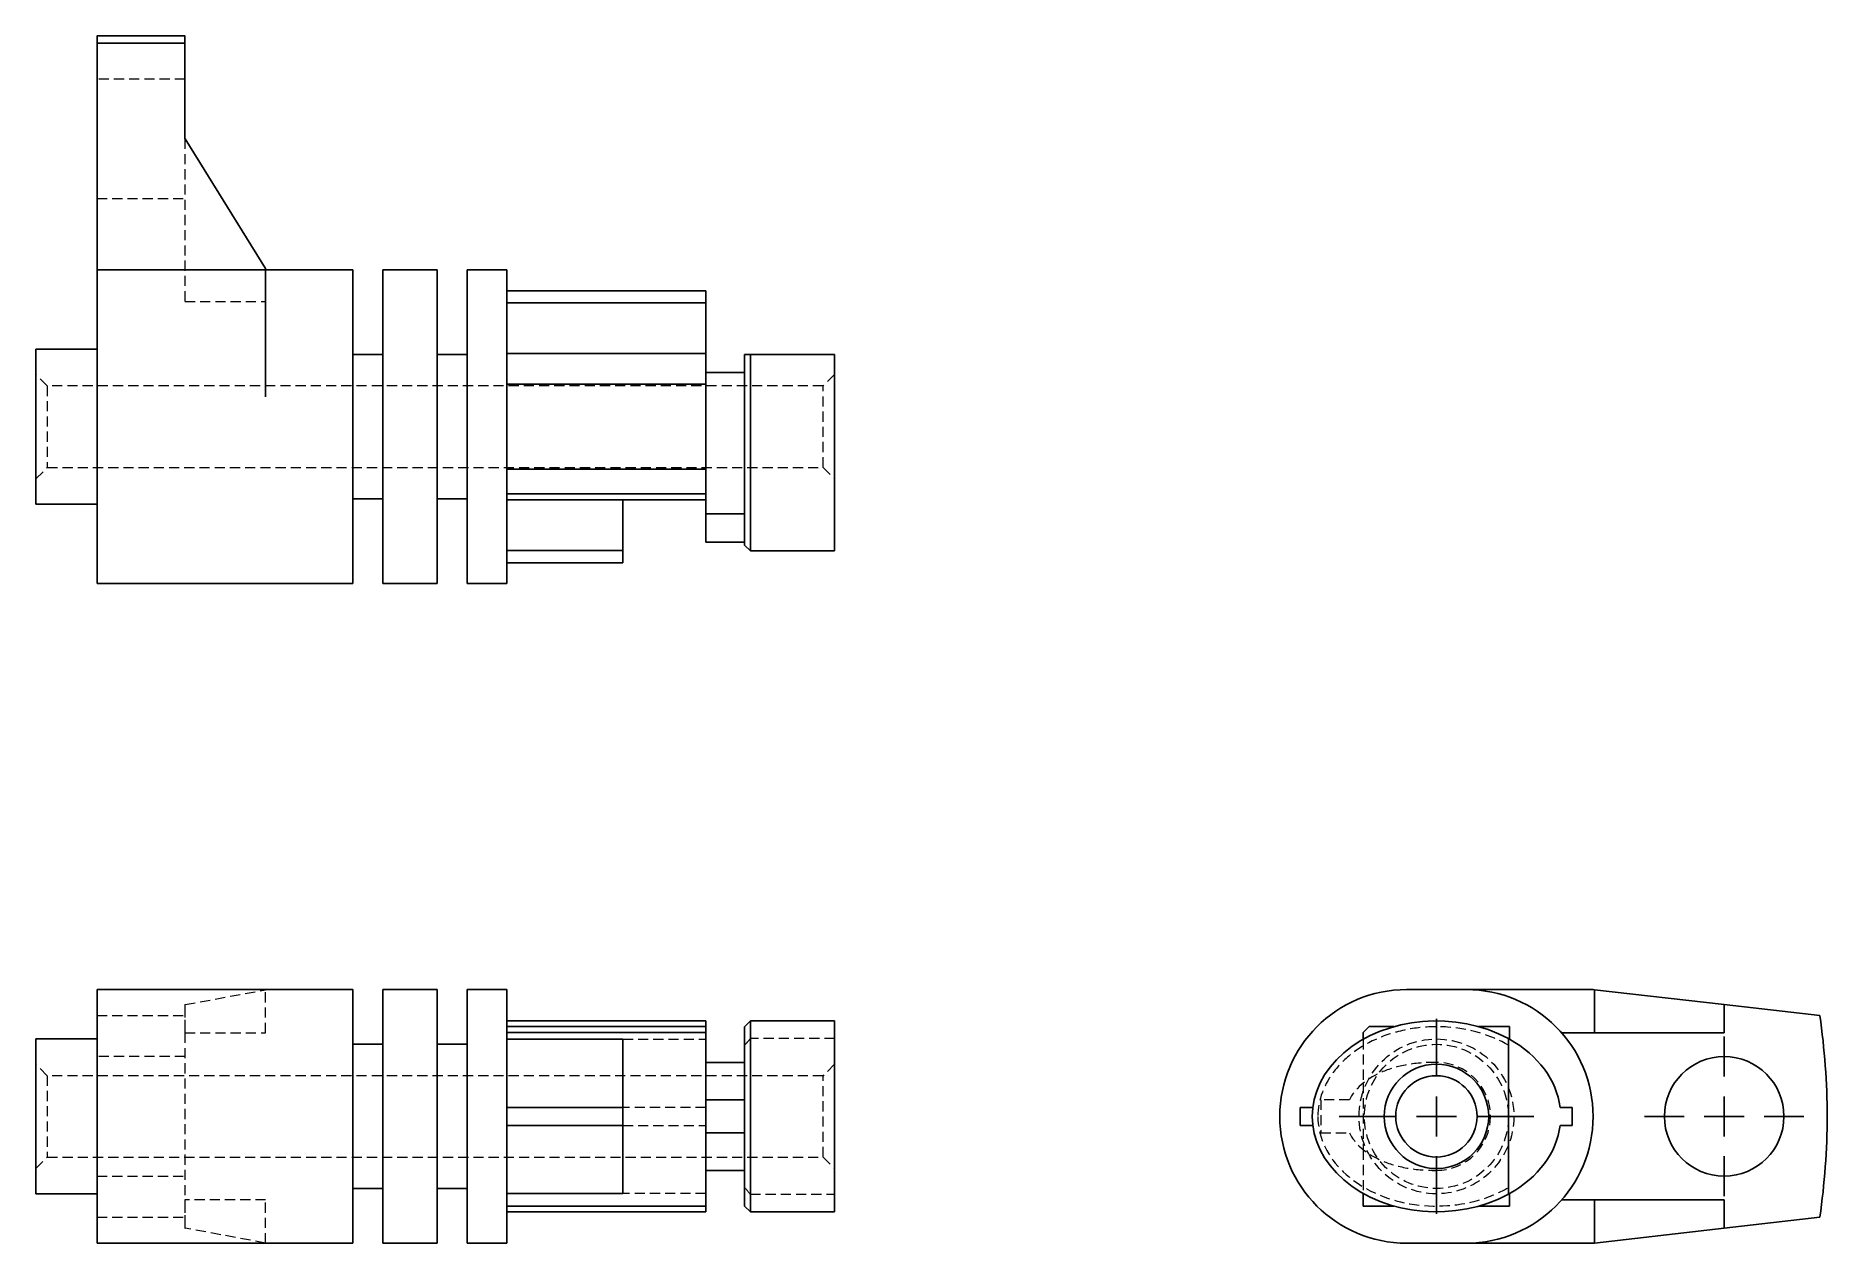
# Model space of a CAD drawing. Header units: millimetres. Extents: x 33 to 257, y 41 to 192.
import ezdxf

# ---------------------------------------------------------------- set-up
doc = ezdxf.new("R2010")
doc.units = ezdxf.units.MM
doc.linetypes.add('HIDDEN', pattern=[1.905, 1.27, -0.635])
doc.layers.add('10', color=7, linetype='Continuous')

# ---------------------------------------------------------------- blocks, each defined once
blk = doc.blocks.new('SW_CENTERMARKSYMBOL_0')
at = {"layer": '10', "color": 0}
for p, q in [((0, 5), (0, 9.98)), ((0, 0), (0, 2.5)), ((-5, 0), (-9.98, 0)), ((0, 0), (-2.5, 0)), ((0, 0), (0, -2.5)), ((0, 0), (2.5, 0)), ((5, 0), (9.98, 0)), ((0, -5), (0, -9.98))]:
    blk.add_line(p, q, dxfattribs=at)
blk = doc.blocks.new('SW_CENTERMARKSYMBOL_1')
at = {"layer": '10', "color": 0}
for p, q in [((0, 5), (0, 12.19)), ((0, 0), (0, 2.5)), ((-5, 0), (-12.19, 0)), ((0, 0), (-2.5, 0)), ((0, 0), (0, -2.5)), ((0, 0), (2.5, 0)), ((5, 0), (12.19, 0)), ((0, -5), (0, -12.19))]:
    blk.add_line(p, q, dxfattribs=at)

msp = doc.modelspace()

# ---------------------------------------------------------------- linework, layer by layer
at = {"color": 7, "linetype": 'Continuous', "lineweight": 25}
for p, q in [((51.67, 192.26), (40.66, 192.26)), ((40.66, 191.35), (40.66, 162.95)), ((40.66, 191.35), (51.67, 191.35)), ((51.67, 191.35), (51.67, 179.36)), ((51.67, 179.36), (51.7, 179.36)), ((51.7, 179.36), (61.76, 163.13)), ((40.66, 162.95), (61.76, 162.95)), ((40.66, 139.6), (40.66, 162.95)), ((61.76, 163.13), (61.76, 162.95)), ((72.68, 162.95), (61.76, 162.95)), ((61.76, 162.95), (61.76, 147.08)), ((72.68, 162.95), (72.68, 147.08)), ((83.23, 162.95), (76.46, 162.95)), ((76.46, 147.08), (76.46, 162.95)), ((83.23, 162.95), (83.23, 147.08)), ((91.97, 162.95), (87.01, 162.95)), ((87.01, 147.08), (87.01, 162.95)), ((91.97, 162.95), (91.97, 147.08)), ((116.86, 160.33), (91.97, 160.33)), ((116.86, 160.33), (116.86, 158.82)), ((116.86, 158.82), (91.97, 158.82)), ((116.86, 158.82), (116.86, 152.49)), ((40.66, 153.03), (33, 153.03)), ((33, 133.64), (33, 153.03)), ((76.46, 152.35), (72.68, 152.35)), ((87.01, 152.35), (83.23, 152.35)), ((116.86, 152.49), (91.97, 152.49)), ((116.86, 152.49), (116.86, 148.66)), ((133, 152.35), (122.45, 152.35)), ((133, 152.35), (133, 127.78)), ((116.86, 148.66), (91.97, 148.66)), ((121.73, 150.1), (116.86, 150.1)), ((116.86, 148.66), (116.86, 138.01)), ((72.68, 147.08), (72.68, 139.6)), ((76.46, 139.6), (76.46, 147.08)), ((83.23, 147.08), (83.23, 139.6)), ((87.01, 139.6), (87.01, 147.08)), ((91.97, 147.08), (91.97, 139.6)), ((40.66, 139.6), (40.66, 123.72)), ((72.68, 139.6), (72.68, 123.72)), ((76.46, 123.72), (76.46, 139.6)), ((83.23, 139.6), (83.23, 123.72)), ((87.01, 123.72), (87.01, 139.6)), ((91.97, 139.6), (91.97, 123.72)), ((91.97, 138.01), (116.86, 138.01)), ((116.86, 138.01), (116.86, 134.91)), ((116.86, 134.91), (91.97, 134.91)), ((116.86, 134.18), (116.86, 134.91)), ((33, 133.64), (40.66, 133.64)), ((72.68, 134.32), (76.46, 134.32)), ((83.23, 134.32), (87.01, 134.32)), ((91.97, 134.18), (116.86, 134.18)), ((106.49, 127.85), (106.49, 134.18)), ((116.86, 132.44), (121.73, 132.44)), ((116.86, 132.44), (116.86, 128.86)), ((91.97, 127.85), (106.49, 127.85)), ((106.49, 126.28), (106.49, 127.85)), ((116.86, 128.86), (121.73, 128.86)), ((121.73, 128.5), (122.45, 127.78)), ((106.49, 126.28), (91.97, 126.28)), ((122.45, 127.78), (133, 127.78)), ((40.66, 123.72), (72.68, 123.72)), ((76.46, 123.72), (83.23, 123.72)), ((87.01, 123.72), (91.97, 123.72)), ((40.66, 72.87), (72.68, 72.87)), ((40.66, 72.87), (40.66, 41.13)), ((72.68, 72.87), (72.68, 41.13)), ((76.46, 72.87), (83.23, 72.87)), ((76.46, 41.13), (76.46, 72.87)), ((83.23, 72.87), (83.23, 41.13)), ((87.01, 72.87), (91.97, 72.87)), ((87.01, 41.13), (87.01, 72.87)), ((91.97, 72.87), (91.97, 41.13)), ((212.08, 72.87), (204.6, 72.87)), ((227.95, 72.87), (212.08, 72.87)), ((228.13, 72.85), (227.95, 72.87)), ((228.13, 72.85), (228.13, 67.46)), ((244.36, 70.99), (228.13, 72.85)), ((244.36, 67.46), (244.36, 70.99)), ((256.35, 69.62), (244.36, 70.99)), ((116.86, 68.95), (91.97, 68.95)), ((116.86, 68.23), (91.97, 68.23)), ((91.97, 67.5), (116.86, 67.5)), ((116.86, 68.95), (116.86, 68.23)), ((116.86, 67.5), (116.86, 68.23)), ((116.86, 67.5), (116.86, 61.17)), ((122.47, 68.96), (121.73, 68.22)), ((133, 68.95), (122.45, 68.95)), ((133, 68.95), (133, 45.06)), ((199.18, 67.5), (199.91, 68.23)), ((199.18, 67.5), (199.18, 66.66)), ((203.01, 68.23), (199.91, 68.23)), ((217.49, 68.23), (213.66, 68.23)), ((217.49, 66.66), (217.49, 68.23)), ((224.01, 67.46), (228.13, 67.46)), ((228.13, 67.46), (244.36, 67.46)), ((40.66, 66.69), (33, 66.69)), ((33, 47.31), (33, 66.69)), ((76.46, 66.02), (72.68, 66.02)), ((87.01, 66.02), (83.23, 66.02)), ((106.49, 66.66), (91.97, 66.66)), ((106.49, 58.13), (106.49, 66.66)), ((217.35, 47.26), (217.35, 66.74)), ((116.86, 63.76), (121.73, 63.76)), ((116.86, 59.07), (121.73, 59.07)), ((116.86, 59.07), (116.86, 54.93)), ((106.49, 58.13), (91.97, 58.13)), ((106.49, 55.87), (106.49, 58.13)), ((191.28, 55.87), (191.28, 58.13)), ((191.28, 58.13), (192.85, 58.13)), ((225.33, 58.13), (223.82, 58.13)), ((225.33, 58.13), (225.33, 55.87)), ((106.49, 55.87), (91.97, 55.87)), ((106.49, 47.34), (106.49, 55.87)), ((116.86, 54.93), (121.73, 54.93)), ((192.85, 55.87), (191.28, 55.87)), ((225.33, 55.87), (223.82, 55.87)), ((116.86, 52.83), (116.86, 45.77)), ((116.86, 50.24), (121.73, 50.24)), ((33, 47.31), (40.66, 47.31)), ((72.68, 47.98), (76.46, 47.98)), ((83.23, 47.98), (87.01, 47.98)), ((91.97, 47.34), (106.49, 47.34)), ((199.18, 47.34), (199.18, 45.77)), ((217.49, 45.77), (217.49, 47.34)), ((116.86, 45.77), (91.97, 45.77)), ((91.97, 45.05), (116.86, 45.05)), ((116.86, 45.77), (116.86, 45.05)), ((121.73, 45.78), (122.46, 45.05)), ((122.45, 45.06), (133, 45.06)), ((199.18, 45.77), (203.01, 45.77)), ((213.66, 45.77), (217.49, 45.77)), ((228.13, 46.54), (224.01, 46.54)), ((228.13, 46.54), (228.13, 41.15)), ((244.36, 46.54), (228.13, 46.54)), ((244.36, 43.01), (244.36, 46.54)), ((228.13, 41.15), (244.36, 43.01)), ((244.36, 43.01), (256.35, 44.38)), ((40.66, 41.13), (72.68, 41.13)), ((76.46, 41.13), (83.23, 41.13)), ((87.01, 41.13), (91.97, 41.13)), ((204.6, 41.13), (212.08, 41.13)), ((212.08, 41.13), (227.95, 41.13)), ((227.95, 41.13), (228.13, 41.15))]:
    msp.add_line(p, q, dxfattribs=at)
at = {"color": 7, "linetype": 'HIDDEN', "lineweight": 18}
for p, q in [((51.67, 186.84), (40.66, 186.84)), ((51.67, 179.36), (51.67, 159.01)), ((40.66, 171.88), (51.67, 171.88)), ((51.67, 159.01), (61.76, 159.01)), ((34.44, 148.43), (33, 149.87)), ((34.44, 148.43), (34.44, 138.24)), ((131.56, 148.43), (34.44, 148.43)), ((133, 149.87), (131.56, 148.43)), ((131.56, 138.24), (131.56, 148.43)), ((33, 136.8), (34.44, 138.24)), ((34.44, 138.24), (131.56, 138.24)), ((131.56, 138.24), (133, 136.8)), ((51.7, 70.99), (61.76, 72.85)), ((61.76, 67.46), (61.76, 72.87)), ((40.66, 69.62), (51.67, 69.62)), ((51.67, 70.99), (51.7, 70.99)), ((51.67, 70.99), (51.67, 67.46)), ((51.7, 67.46), (51.7, 70.99)), ((51.67, 67.46), (61.76, 67.46)), ((51.67, 67.46), (51.67, 46.54)), ((106.49, 66.66), (116.86, 66.66)), ((133, 66.74), (122.45, 66.74)), ((199.18, 66.66), (199.18, 61.17)), ((34.44, 62.09), (33, 63.54)), ((51.67, 64.48), (40.66, 64.48)), ((133, 63.54), (131.56, 62.09)), ((34.44, 62.09), (34.44, 51.91)), ((131.56, 62.09), (34.44, 62.09)), ((131.56, 51.91), (131.56, 62.09)), ((199.18, 61.17), (199.18, 52.83)), ((197.44, 59.07), (193.86, 59.07)), ((193.86, 59.07), (193.86, 54.93)), ((116.86, 58.13), (106.49, 58.13)), ((106.49, 55.87), (116.86, 55.87)), ((193.86, 54.93), (197.44, 54.93)), ((33, 50.46), (34.44, 51.91)), ((34.44, 51.91), (131.56, 51.91)), ((131.56, 51.91), (133, 50.46)), ((199.18, 52.83), (199.18, 47.34)), ((40.66, 49.52), (51.67, 49.52)), ((116.86, 47.34), (106.49, 47.34)), ((122.45, 47.26), (133, 47.26)), ((61.76, 46.54), (51.67, 46.54)), ((51.67, 46.54), (51.67, 43.01)), ((51.7, 43.01), (51.7, 46.54)), ((61.76, 41.13), (61.76, 46.54)), ((40.66, 44.38), (51.67, 44.38)), ((51.67, 43.01), (51.7, 43.01)), ((61.76, 41.15), (51.7, 43.01))]:
    msp.add_line(p, q, dxfattribs=at)
for radius in [9.69, 9.02]:
    msp.add_circle((208.34, 57), radius, dxfattribs=at)
at = {"color": 7, "linetype": 'Continuous', "lineweight": 25}
for centre, radius in [((208.34, 57), 6.54), ((244.36, 57), 7.48), ((208.34, 57), 5.09)]:
    msp.add_circle(centre, radius, dxfattribs=at)
for centre, start, end in [((204.6, 57), 90, 270), ((212.08, 57), 270, 90)]:
    msp.add_arc(centre, 15.87, start, end, dxfattribs=at)
at = {"color": 7, "linetype": 'HIDDEN', "lineweight": 18}
msp.add_arc((208.34, 57), 6.76, 270, 90, dxfattribs=at)
at = {"color": 7, "linetype": 'Continuous', "lineweight": 25}
for start_param, end_param in [(0.952423, 5.330762), (0.09448, 0.941711), (5.341475, 6.188705)]:
    msp.add_ellipse((208.34, 57), major_axis=(15.55, 0), ratio=0.768116, start_param=start_param, end_param=end_param, dxfattribs=at)
for points, knots in [([(40.66, 192.23), (40.66, 192.23), (40.66, 192.27), (40.66, 192.01), (40.66, 191.57), (40.66, 191.35)], [0, 0, 0, 0, 0.119605, 0.558789, 1, 1, 1, 1]), ([(51.67, 192.23), (51.67, 192.23), (51.67, 192.27), (51.67, 192.01), (51.67, 191.57), (51.67, 191.35)], [0, 0, 0, 0, 0.119605, 0.558789, 1, 1, 1, 1]), ([(121.73, 152.35), (121.73, 150.16), (121.73, 147.48), (121.73, 143.34), (121.73, 141.95), (121.73, 139.23), (121.73, 137.9), (121.73, 135.43), (121.73, 134.28), (121.73, 132.26), (121.73, 131.39), (121.73, 129.26), (121.73, 128.5), (121.73, 128.5)], [0, 0, 0, 0, 0.25, 0.25, 0.375, 0.375, 0.5, 0.5, 0.625, 0.625, 0.75, 0.75, 1, 1, 1, 1]), ([(122.43, 152.35), (122.38, 152.35), (122.26, 152.35), (122.09, 152.35), (121.91, 152.35), (121.79, 152.35), (121.73, 152.35)], [0, 0, 0, 0, 0.230727, 0.487149, 0.743574, 1, 1, 1, 1]), ([(122.45, 127.78), (122.45, 127.78), (122.45, 127.85), (122.46, 128.06), (122.46, 128.14), (122.46, 128.34), (122.46, 128.46), (122.46, 128.72), (122.46, 128.86), (122.46, 129.17), (122.46, 129.35), (122.46, 129.89), (122.45, 130.3), (122.45, 131.19), (122.45, 131.68), (122.45, 132.69), (122.45, 133.22), (122.45, 134.33), (122.45, 134.9), (122.45, 136.09), (122.46, 136.7), (122.46, 138.54), (122.46, 139.79), (122.45, 141.72), (122.45, 142.38), (122.45, 143.67), (122.45, 144.31), (122.45, 145.59), (122.45, 146.23), (122.45, 147.5), (122.46, 148.14), (122.45, 150.01), (122.45, 151.21), (122.45, 152.35)], [0, 0, 0, 0, 0.0625, 0.0625, 0.09375, 0.09375, 0.125, 0.125, 0.15625, 0.15625, 0.1875, 0.1875, 0.25, 0.25, 0.3125, 0.3125, 0.375, 0.375, 0.4375, 0.4375, 0.5, 0.5, 0.625, 0.625, 0.6875, 0.6875, 0.75, 0.75, 0.8125, 0.8125, 0.875, 0.875, 1, 1, 1, 1]), ([(256.35, 44.38), (256.64, 46.48), (256.86, 48.58), (257.17, 52.79), (257.34, 57), (257.17, 61.21), (256.86, 65.42), (256.64, 67.52), (256.35, 69.62)], [0, 0, 0, 0, 0.25, 0.25, 0.5, 0.75, 0.75, 1, 1, 1, 1]), ([(121.73, 68.21), (121.73, 68.22), (121.73, 68.28), (121.73, 68.13), (121.73, 67.75), (121.73, 67.1), (121.73, 66.27), (121.73, 65.29), (121.73, 64.15), (121.73, 62.88), (121.73, 61.51), (121.73, 60.05), (121.73, 58.54), (121.73, 57.51), (121.73, 57)], [0, 0, 0, 0, 0.007883, 0.121147, 0.233345, 0.343268, 0.436702, 0.526945, 0.613641, 0.696564, 0.775971, 0.852485, 0.926853, 1, 1, 1, 1]), ([(122.45, 57), (122.45, 57.35), (122.45, 58.05), (122.46, 59.28), (122.46, 60.67), (122.46, 62.16), (122.45, 63.52), (122.45, 64.64), (122.45, 65.53), (122.45, 66.25), (122.45, 66.88), (122.45, 67.47), (122.46, 67.99), (122.46, 68.42), (122.45, 68.73), (122.45, 68.9), (122.45, 68.97), (122.45, 68.94), (122.45, 68.94)], [0, 0, 0, 0, 0.047764, 0.09615, 0.170913, 0.24778, 0.324546, 0.402885, 0.459926, 0.516976, 0.575651, 0.634332, 0.705654, 0.776984, 0.850364, 0.923748, 0.995846, 1, 1, 1, 1]), ([(121.73, 57), (121.73, 56.49), (121.73, 55.46), (121.73, 53.95), (121.73, 52.49), (121.73, 51.11), (121.73, 49.84), (121.73, 48.72), (121.73, 47.74), (121.73, 46.9), (121.73, 46.24), (121.73, 45.86), (121.73, 45.72), (121.73, 45.79), (121.73, 45.79)], [0, 0, 0, 0, 0.0730204, 0.1472876, 0.2236672, 0.3028894, 0.385606, 0.4721366, 0.5622262, 0.6553913, 0.7648916, 0.8768224, 0.9900516, 1, 1, 1, 1]), ([(122.45, 45.07), (122.45, 45.06), (122.45, 45.05), (122.45, 45.17), (122.45, 45.41), (122.45, 45.78), (122.45, 46.24), (122.45, 46.76), (122.45, 47.4), (122.45, 48.27), (122.45, 49.46), (122.45, 50.95), (122.46, 52.54), (122.46, 54.06), (122.45, 55.56), (122.45, 56.52), (122.45, 57)], [0, 0, 0, 0, 0.048906, 0.121287, 0.195616, 0.269939, 0.331593, 0.393242, 0.456521, 0.519788, 0.614871, 0.712375, 0.790316, 0.870366, 0.934428, 1, 1, 1, 1])]:
    msp.add_open_spline(points, degree=3, knots=knots, dxfattribs=at)
at = {"color": 7, "linetype": 'HIDDEN', "lineweight": 18}
for points, knots in [([(122.45, 152.35), (122.45, 151.72), (122.45, 150.62), (122.45, 148.96), (122.45, 147.42), (122.45, 146.23), (122.45, 145.55), (122.45, 145.4)], [0, 0, 0, 0, 0.290038, 0.504411, 0.718807, 0.939252, 1, 1, 1, 1]), ([(217.35, 65.91), (215.16, 67.18), (212.48, 67.98), (208.34, 68.28), (206.95, 68.22), (204.23, 67.83), (202.9, 67.49), (200.43, 66.55), (199.28, 65.95), (197.26, 64.53), (196.39, 63.72), (194.26, 61.07), (193.5, 59.03), (193.5, 57)], [0, 0, 0, 0, 0.25, 0.25, 0.375, 0.375, 0.5, 0.5, 0.625, 0.625, 0.75, 0.75, 1, 1, 1, 1]), ([(122.45, 66.74), (122.33, 66.6), (122.21, 66.46), (122.09, 66.32), (121.97, 66.18), (121.85, 66.05), (121.73, 65.91)], [0, 0, 0, 0, 0.000549039, 0.000549039, 0.000549039, 0.001098085, 0.001098085, 0.001098085, 0.001098085]), ([(208.34, 63.76), (206.92, 63.76), (205.62, 63.65), (203.26, 63.2), (202.21, 62.87), (199.43, 61.6), (198.11, 60.4), (197.44, 59.07)], [0, 0, 0, 0, 0.25, 0.25, 0.5, 0.5, 1, 1, 1, 1]), ([(193.5, 57), (193.5, 54.67), (195.47, 49.99), (203.53, 45.53), (211.88, 45.63), (216.1, 47.37), (217.35, 48.09)], [-3.141593, -3.141593, -3.141593, -3.141593, -2.507865, -1.874137, -1.240409, -0.923545, -0.923545, -0.923545, -0.923545]), ([(197.44, 54.93), (198.11, 53.6), (199.43, 52.4), (202.21, 51.13), (203.26, 50.8), (205.62, 50.35), (206.92, 50.24), (208.34, 50.24)], [0, 0, 0, 0, 0.5, 0.5, 0.75, 0.75, 1, 1, 1, 1])]:
    msp.add_open_spline(points, degree=3, knots=knots, dxfattribs=at)
at = {"color": 7, "linetype": 'Continuous', "lineweight": 25}
for points in [[(116.86, 132.44), (116.86, 132.82), (116.86, 133.41), (116.86, 134.18)], [(116.86, 59.07), (116.86, 59.83), (116.86, 60.54), (116.86, 61.17)], [(116.86, 52.83), (116.86, 53.46), (116.86, 54.17), (116.86, 54.93)]]:
    msp.add_open_spline(points, degree=3, dxfattribs=at)
at = {"color": 7, "linetype": 'HIDDEN', "lineweight": 18}
msp.add_open_spline([(121.73, 48.09), (121.97, 47.82), (122.21, 47.54), (122.45, 47.26)], degree=3, dxfattribs=at)

# ---------------------------------------------------------------- block references
at = {"layer": '10'}
for name, p in [('SW_CENTERMARKSYMBOL_1', (208.34, 57)), ('SW_CENTERMARKSYMBOL_0', (244.36, 57))]:
    msp.add_blockref(name, p, dxfattribs=at)

doc.saveas('drawing.dxf')
